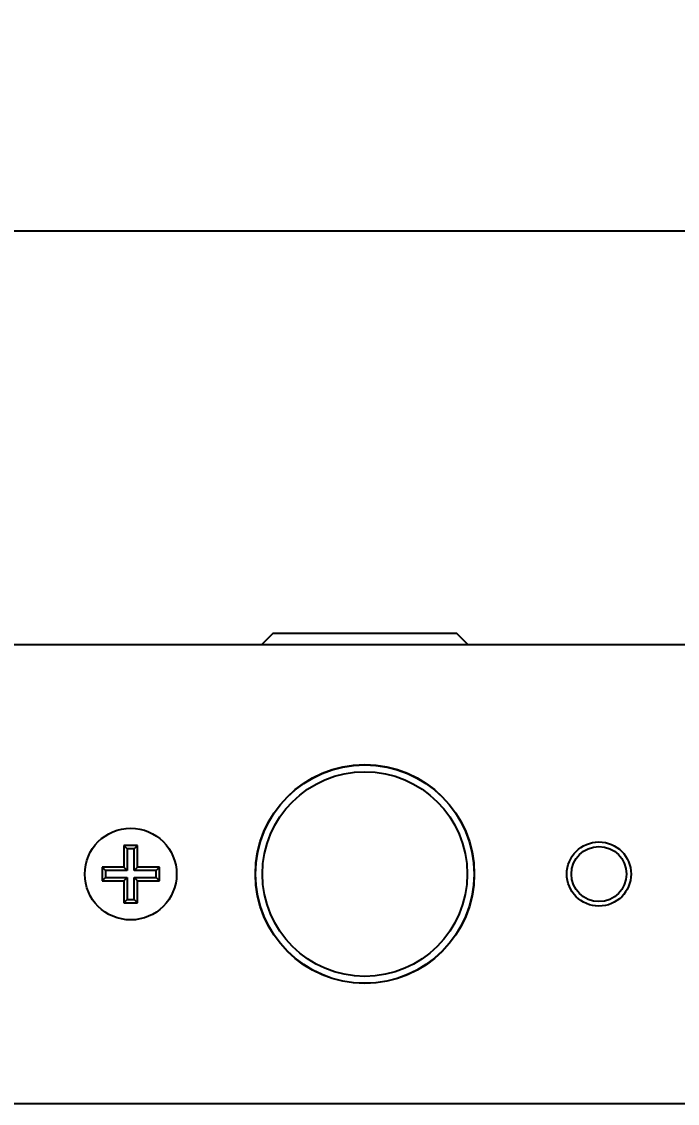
# Model space of a CAD drawing. Header units: millimetres. Extents: x 5 to 292, y 4 to 204.
# Drawn here: x 51.25 to 65.53, y 91.41 to 114.99 of the extents above; entities that cross this region are included whole.
import ezdxf

# ---------------------------------------------------------------- set-up
doc = ezdxf.new("R2010")
doc.units = ezdxf.units.MM
doc.layers.add('LAYER_1', color=179, linetype='Continuous')
doc.styles.add('SLDTEXTSTYLE0', font='TXT', dxfattribs={"width": 0.75})
doc.dimstyles.new('SLDDIMSTYLE0', dxfattribs={"dimtxt": 3.5, "dimasz": 3.556, "dimexe": 0, "dimexo": 0.0625, "dimgap": 0.875, "dimtad": 1, "dimrnd": 1e-09, "dimzin": 4, "dimdsep": 46, "dimtxsty": 'SLDTEXTSTYLE0', "dimblk1": 'CLOSED', "dimblk2": 'CLOSED', "dimsah": 1, "dimcen": 0.09, "dimadec": 0, "dimazin": 1, "dimtfac": 1, "dimtofl": 0, "dimtmove": 0, "dimatfit": 3, "dimldrblk": 'CLOSED', "dimfxl": 1, "dimfrac": 2, "dimtolj": 1, "dimtzin": 12, "dimarcsym": 0})

# ---------------------------------------------------------------- blocks, each defined once
blk = doc.blocks.new('_CLOSED')
at = {"color": 0, "linetype": 'ByBlock', "lineweight": -2}
for p, q in [((-1, 0.166667), (0, 0)), ((-1, 0.166667), (-1, -0.166667)), ((0, 0), (-1, -0.166667)), ((0, 0), (-1, 0))]:
    blk.add_line(p, q, dxfattribs=at)
blk = doc.blocks.new('_D')
at = {"layer": 'LAYER_1'}
for p, q in [((41.025, 98.41), (41.025, 111.431)), ((127.425, 98.41), (127.425, 111.431)), ((41.025, 110.431), (127.425, 110.431))]:
    blk.add_line(p, q, dxfattribs=at)
at = {"layer": 'LAYER_1', "xscale": 3.556, "yscale": 3.556, "rotation": 180}
blk.add_blockref('_CLOSED', (41.025, 110.431, 1.494), dxfattribs=at)
at = {"layer": 'LAYER_1', "xscale": 3.556, "yscale": 3.556}
blk.add_blockref('_CLOSED', (127.425, 110.431, 1.494), dxfattribs=at)
at = {"layer": 'LAYER_1', "insert": (74.043, 114.943), "char_height": 3.5, "attachment_point": 1, "style": 'SLDTEXTSTYLE0'}
blk.add_mtext('86.40mm', dxfattribs=at)

msp = doc.modelspace()

# ---------------------------------------------------------------- linework, layer by layer
at = {"color": 7, "linetype": 'Continuous', "lineweight": 25}
for p, q in [((56.725, 101.66), (56.475, 101.41)), ((56.725, 101.66), (60.725, 101.66)), ((60.975, 101.41), (60.725, 101.66)), ((119.425, 101.41), (49.025, 101.41)), ((53.548, 96.962), (53.475, 97.035)), ((53.475, 97.035), (53.475, 96.56)), ((53.775, 97.035), (53.475, 97.035)), ((53.548, 96.962), (53.548, 96.487)), ((53.702, 96.962), (53.548, 96.962)), ((53.702, 96.962), (53.775, 97.035)), ((53.702, 96.487), (53.702, 96.962)), ((53.775, 96.56), (53.775, 97.035)), ((53.073, 96.487), (53, 96.56)), ((53, 96.56), (53, 96.26)), ((53.475, 96.56), (53, 96.56)), ((53.073, 96.487), (53.073, 96.333)), ((53.548, 96.487), (53.073, 96.487)), ((53.548, 96.487), (53.475, 96.56)), ((53.702, 96.487), (53.775, 96.56)), ((54.177, 96.487), (53.702, 96.487)), ((54.25, 96.56), (53.775, 96.56)), ((54.177, 96.487), (54.25, 96.56)), ((54.177, 96.333), (54.177, 96.487)), ((54.25, 96.26), (54.25, 96.56)), ((53.073, 96.333), (53, 96.26)), ((53, 96.26), (53.475, 96.26)), ((53.073, 96.333), (53.548, 96.333)), ((53.548, 96.333), (53.475, 96.26)), ((53.475, 96.26), (53.475, 95.785)), ((53.548, 96.333), (53.548, 95.858)), ((53.702, 96.333), (53.775, 96.26)), ((53.702, 96.333), (54.177, 96.333)), ((53.702, 95.858), (53.702, 96.333)), ((53.775, 95.785), (53.775, 96.26)), ((53.775, 96.26), (54.25, 96.26)), ((54.177, 96.333), (54.25, 96.26)), ((53.548, 95.858), (53.475, 95.785)), ((53.475, 95.785), (53.775, 95.785)), ((53.548, 95.858), (53.702, 95.858)), ((53.702, 95.858), (53.775, 95.785)), ((49.025, 91.41), (73.225, 91.41))]:
    msp.add_line(p, q, dxfattribs=at)
for centre, radius in [((58.725, 96.41), 2.385), ((58.725, 96.41), 2.381), ((58.725, 96.41), 2.231), ((53.625, 96.41), 1), ((63.825, 96.41), 0.7), ((63.825, 96.41), 0.6)]:
    msp.add_circle(centre, radius, dxfattribs=at)

# ---------------------------------------------------------------- dimensions: what is measured, and where the dimension line sits
at = {"layer": 'LAYER_1'}
dim = msp.add_linear_dim(base=(127.425, 110.431), p1=(41.025, 97.41), p2=(127.425, 97.41), dimstyle='SLDDIMSTYLE0', dxfattribs=at)
dim.commit()
dim.dimension.update_dxf_attribs({"geometry": '_D', "text_midpoint": (84.236, 110.431), "dimtype": 160})

doc.saveas('drawing.dxf')
